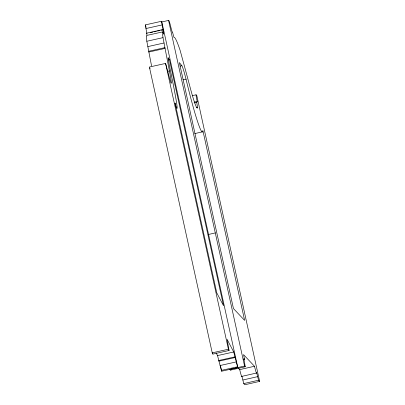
<?xml version="1.0" encoding="UTF-8"?>
<svg xmlns="http://www.w3.org/2000/svg" width="405" height="405" viewBox="0 0 405 405"><rect width="100%" height="100%" fill="white"/><g stroke="black" fill="none" stroke-linecap="round" stroke-linejoin="round"><path stroke-width="0.61" d="M146.661 33.175L147.05 35.372L163.24 31.762L162.85 29.565L146.661 33.175L146.762 33.448M192.365 95.641L196.066 94.8A6.51 0.42 77.2 0 0 197.23 101.478L196.835 102.323A5.462 0.349 77.2 0 0 197.655 107.381L197.483 107.958A44.373 2.845 77.2 0 1 190.633 89.308A515.292 33.058 77.2 0 0 183.592 63.089L180.124 50.372A89.029 5.71 77.2 0 0 173.942 37.341L172.51 32.162A6.819 0.435 77.2 0 1 170.48 25.571A10.763 0.689 77.2 0 0 168.571 20.412L161.17 22.093M180.063 66.126L181.86 65.721A21.521 1.382 77.2 0 1 186.027 79.162A67.25 4.313 77.2 0 0 202.905 130.633L244.625 320.401L233.452 308.544L179.364 62.552L181.86 65.721M183.04 79.841L186.027 79.162M194.147 102.176L197.23 101.478M194.37 102.885L196.835 102.323M196.42 107.659L197.655 107.381M194.82 133.579L202.596 131.812M208.509 234.465L215.293 232.921M243.364 359.832L244.6 359.549L243.511 354.608L254.497 366.262A7.882 0.506 77.2 0 0 256.613 372.413L258.552 380.229L259.64 381.388L244.838 384.75L243.749 383.596L241.906 376.255M245.258 366.768L244.559 366.029L229.762 369.39L230.46 370.13L245.258 366.768L243.866 358.643L244.6 359.549M238.008 367.831L239.699 369.623L254.497 366.262M241.714 376.402L256.517 373.04M242.954 379.986L257.757 376.625M243.749 383.596L258.552 380.229M145.37 24.887L161.56 21.273M146.919 33.407L145.952 28.532L162.137 24.918A10.763 0.319 77.4 0 1 161.848 21.991L237.7 366.991M150.361 32.643L152.761 32.111M153.956 31.843L156.355 31.306M157.555 31.038L159.955 30.502M161.149 30.238L162.952 29.833L163.159 30.329L162.137 24.918M151.571 65.954A515.292 15.198 77.4 0 1 148.878 52.022L146.823 41.259L163.007 37.645A89.029 2.627 77.4 0 1 163.767 34.162L163.24 31.762M147.84 46.6L164.025 42.986L163.007 37.645M148.731 51.258L164.916 47.643M148.878 52.022L165.063 48.413L164.025 42.986M168.242 59.996L169.442 59.727L223.53 305.719L216.761 292.871L175.041 103.103A67.25 1.984 77.4 0 0 169.801 67.655A21.521 0.633 77.4 0 1 168.176 57.712L169.442 59.727M165.063 48.413A515.292 15.198 77.4 0 0 169.432 70.946A44.373 1.311 77.4 0 1 170.53 81.683L165.579 63.423L149.389 67.038L212.23 352.841L212.888 354.097L229.078 350.482L227.078 339.339L233.725 351.97L235.138 357.524L218.948 361.138L217.541 355.585L216.093 352.841M167.635 71.351L169.432 70.946M212.23 352.841L228.415 349.231L229.078 350.482M217.541 355.585L233.725 351.97M218.629 360.526L234.814 356.911M220.067 365.528L236.257 361.913L237.836 367.608L221.651 371.218L218.948 361.138M221.226 370.413L237.416 366.803M196.066 94.8L196.8 95.58L259.64 381.388M162.85 29.565L162.952 29.833M149.835 67.878L150.042 68.617M230.344 369.638L230.46 370.13M168.571 20.412L244.559 366.029M236.257 361.913L235.138 357.524M165.579 63.423L228.415 349.231M145.795 26.219L146.068 27.454M220.431 365.675L221.651 371.218M212.625 352.892L212.888 354.097M146.823 41.259A89.029 2.627 77.4 0 1 146.782 35.929M145.952 28.532A10.763 0.319 77.4 0 1 145.552 25.262M241.82 376.164A7.882 0.506 77.2 0 1 239.699 369.623"/></g></svg>
